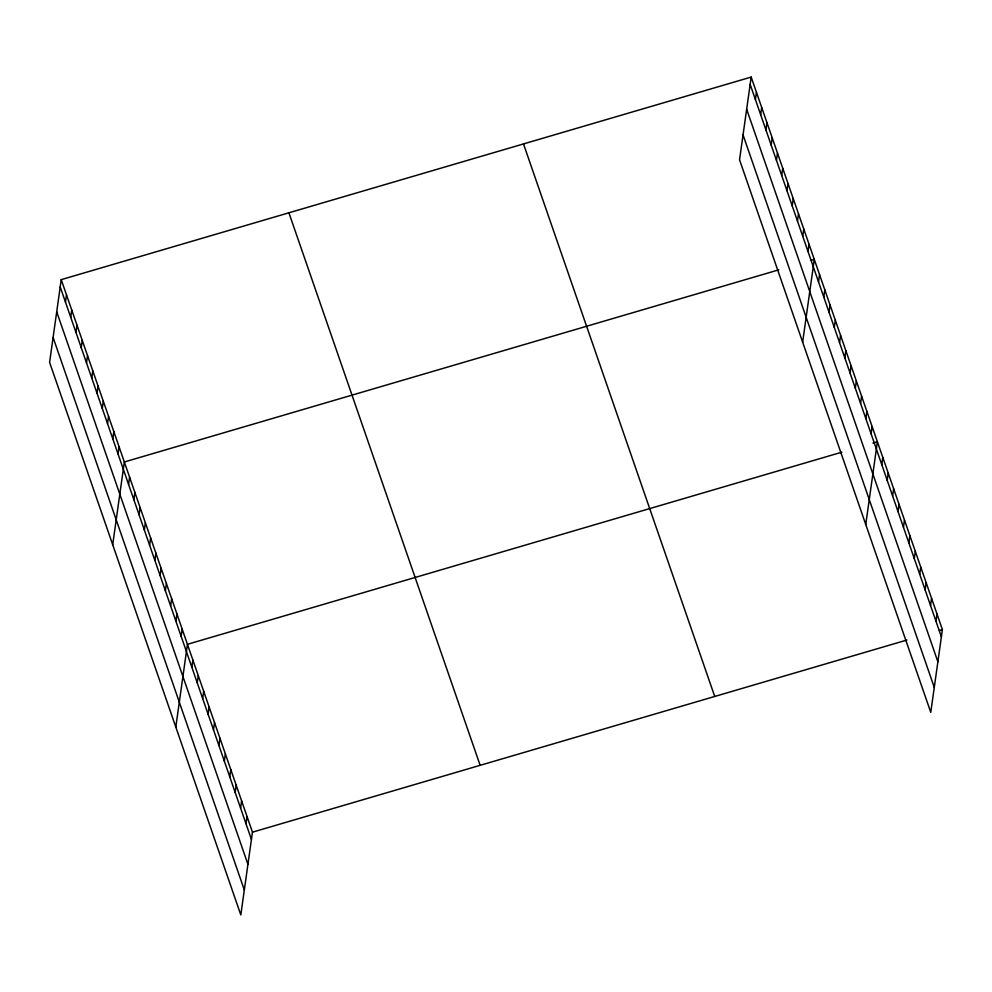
<?xml version="1.0" encoding="UTF-8"?>
<svg xmlns="http://www.w3.org/2000/svg" width="992" height="992" viewBox="0 0 992 992"><rect width="100%" height="100%" fill="white"/><g stroke="black" fill="none" stroke-linecap="round" stroke-linejoin="round"><path stroke-width="1.49" d="M61.231 279.645L49.6 362.378L240.82 914.922L252.452 832.176L61.231 279.645L751.18 77.078L942.4 629.622L930.769 712.355L739.548 159.824L751.18 77.078M65.472 302.089L66.489 294.835M70.73 317.279L71.746 310.025M75.987 332.481L77.004 325.227M81.245 347.671L82.262 340.417M86.502 362.861L87.519 355.62M91.76 378.064L92.777 370.81M97.018 393.254L98.034 386M102.275 408.456L103.304 401.202M107.533 423.646L108.562 416.392M112.803 438.836L113.82 431.594M118.06 454.038L119.077 446.784M112.704 544.72L124.335 461.974L778.794 269.836M128.576 484.431L129.592 477.177M133.833 499.621L134.85 492.367M139.091 514.811L140.108 507.557M144.348 530.013L145.365 522.759M149.606 545.203L150.623 537.949M154.864 560.393L155.88 553.152M160.121 575.596L161.15 568.342M165.379 590.786L166.408 583.532M170.636 605.988L171.666 598.734M175.906 621.178L176.923 613.924M181.164 636.368L182.181 629.126M175.807 727.062L187.438 644.316L841.898 452.166M191.84 667.219L192.857 659.965M197.259 682.88L198.276 675.626M202.678 698.529L203.695 691.288M208.097 714.19L209.114 706.936M213.503 729.839L214.532 722.598M218.922 745.5L219.951 738.246M224.341 761.149L225.37 753.908M229.76 776.81L230.776 769.556M235.178 792.459L236.195 785.218M240.597 808.12L241.614 800.866M246.016 823.769L247.033 816.528M755.408 99.522L756.437 92.268M760.678 114.725L761.695 107.471M765.936 129.915L766.952 122.661M771.193 145.105L772.21 137.863M776.451 160.307L777.468 153.053M781.708 175.497L782.725 168.243M786.966 190.7L787.983 183.446M792.224 205.89L793.24 198.636M797.481 221.08L798.498 213.838M802.739 236.282L803.756 229.028M807.996 251.472L809.026 244.218M802.652 342.153L814.283 259.42L811.32 260.288M818.524 281.864L819.541 274.61M823.782 297.054L824.798 289.813M829.039 312.257L830.056 305.003M834.297 327.447L835.314 320.193M839.554 342.637L840.571 335.395M844.812 357.839L845.829 350.585M850.07 373.029L851.086 365.775M855.327 388.232L856.344 380.978M860.585 403.422L861.602 396.168M865.842 418.612L866.872 411.37M871.1 433.814L872.129 426.56M865.756 524.495L877.387 441.75L872.948 443.052M881.776 464.665L882.806 457.411M887.195 480.314L888.224 473.06M892.614 495.975L893.643 488.721M898.033 511.624L899.05 504.37M903.452 527.285L904.468 520.031M908.87 542.934L909.887 535.68M914.289 558.595L915.306 551.341M919.708 574.244L920.725 567.002M925.127 589.905L926.144 582.651M930.546 605.554L931.562 598.312M935.964 621.215L936.981 613.961M252.452 832.176L906.911 640.038M939.449 630.49L942.4 629.622M750.15 84.332L941.383 636.864M746.654 109.244L937.874 661.776M743.045 134.912L934.278 687.444M523.491 143.927L714.724 696.458M288.908 212.796L480.14 765.328M60.214 286.899L251.435 839.43M56.705 311.81L247.938 864.342M53.097 337.466L244.33 890.01"/></g></svg>
